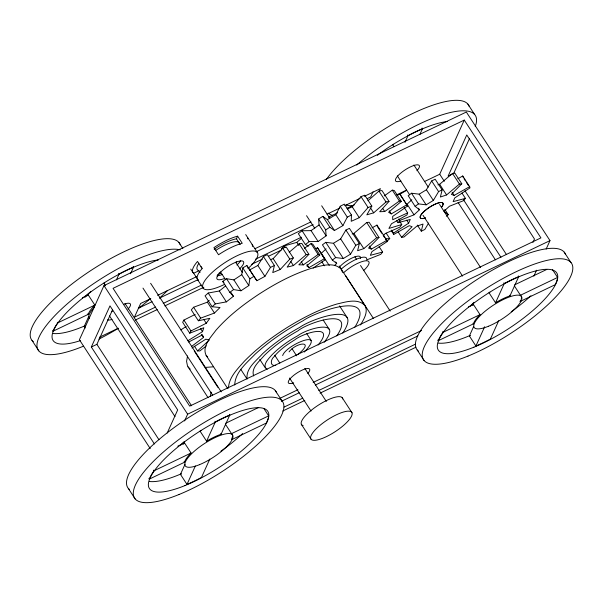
<?xml version="1.0" encoding="UTF-8"?>
<svg xmlns="http://www.w3.org/2000/svg" width="603" height="603" viewBox="0 0 603 603"><rect width="100%" height="100%" fill="white"/><g stroke="black" fill="none" stroke-linecap="round" stroke-linejoin="round"><path stroke-width="0.9" d="M319.062 224.957L311.058 230.632L302.08 230.745L298.334 233.678L305.412 244.554L309.158 241.63L318.135 241.509L326.14 235.841L319.062 224.957L318.61 219.032L322.771 216.364L327.384 219.613L335.818 214.728L340.205 206.271L344.373 204.123L351.451 215L351.24 221.301L359.282 217.683L368.071 207.522L371.84 206.098L364.762 195.214L360.986 196.638L352.205 206.799L347.381 208.977M210.243 396.344L211.163 392.191M241.75 274.682L233.874 279.898L226.509 278.692L222.741 281.435L229.818 292.312L233.595 289.576L240.951 290.782L248.835 285.558L241.75 274.682L242.783 267.92L246.808 265.501L256.878 280.719L264.921 276.37L270.476 267.393L274.395 265.508L267.317 254.632L263.398 256.516L257.835 265.486L249.8 269.843M248.835 285.558L249.861 278.797L242.783 267.92M274.395 265.508L272.76 272.594L280.237 269.496L289.824 259.109L293.299 257.926L286.214 247.049L282.747 248.232L273.159 258.619L270.664 259.652M334.635 265.358L336.685 263.466L332.343 260.051L322.432 244.818L325.763 242.338L333.436 243.28L340.642 238.878L345.896 230.052L349.416 228.349L359.328 243.582L357.602 250.705L363.805 248.617L376.634 237.755L379.008 237.476L369.096 222.243L366.722 222.522L353.893 233.384L352.122 233.979M428.635 223.057L424.821 229.479L421.293 231.183L423.02 224.06L416.824 226.148L403.987 237.009L401.621 237.288L398.153 231.959M396.518 220.434L398.003 222.726L399.872 220.419L414.012 214.819L419.477 209.784L415.135 206.362L408.193 195.704L411.525 193.224L419.198 194.166L426.411 189.764L431.658 180.938L435.185 179.234L442.12 189.892L440.394 197.015L446.597 194.935L459.426 184.066L461.8 183.787L454.858 173.129L452.491 173.408L439.655 184.269L437.884 184.865M187.563 355.928L186.561 361.34L187.51 366.006L208.035 397.641M404.116 207.44L407.651 212.882L407.025 214.902L391.468 223.781L388.92 228.439L401.764 224.535L399.744 221.422M187.85 340.778L202.518 331.635L203.806 327.723L189.741 333.195L182.664 322.311L183.892 320.08L195.168 314.404M282.679 355.589C285.407 345.346 326.615 327.828 305.065 351.293M401.621 237.288L412.083 226.705L409.264 225.68L393.744 234.424L393.435 233.173L408.638 223.17L410.274 219.432L398.003 222.726M85.211 327.994L84.201 326.449L88.762 316.387M546.16 249.069L549.996 240.612L466.338 112.03L103.98 285.603L79.415 339.753L150.245 448.609M116.439 279.867L119.1 274.003A70.672 20.427 -33.1 0 1 133.565 267.069L133.15 266.443M154.406 443.959L91.324 347.004L109.98 305.872L177.681 409.919L167.189 433.06M91.324 347.004L96.887 344.343L112.437 310.063M130.519 273.77L133.565 267.069M214.178 249.273A27.256 7.877 -33.1 0 1 236.429 238.796L237.612 236.172L242.248 243.288A32.449 9.377 -33.1 0 0 218.542 254.752L213.907 247.637A32.449 9.377 -33.1 0 1 237.612 236.172M184.571 420.954L187.639 414.186L549.996 240.612M209.806 459.064L201.447 477.493A70.672 20.427 -33.1 0 1 186.99 484.413L180.448 474.357L185.008 464.302M186.99 484.413L195.357 465.976M200.987 430.572A28.266 8.171 -33.1 0 0 200.053 431.13L206.603 441.185L215.346 421.912A70.672 20.427 -33.1 0 1 229.803 414.977L229.396 414.351M206.603 441.185A28.266 8.171 -33.1 0 1 221.067 434.25L229.803 414.977M373.031 191.799L370.694 196.947L367.31 198.568M379.257 191.181L380.425 188.611L364.333 196.322M404.99 142.308L408.027 135.6A70.672 20.427 -33.1 0 1 422.492 128.673L422.077 128.04M419.831 134.537L422.492 128.673M424.437 181.556L439.708 174.237L464.272 120.087L540.929 237.891L189.704 406.128L113.055 288.324L464.272 120.087M453.682 173.438L469.616 138.298M498.734 320.668L490.375 339.097A70.672 20.427 -33.1 0 1 475.918 346.016L469.375 335.954L473.559 326.736M475.918 346.016L484.661 326.743M489.915 292.169A28.266 8.171 -33.1 0 0 488.988 292.726L495.53 302.789L504.274 283.508A70.672 20.427 -33.1 0 1 518.731 276.581L518.324 275.955M532.916 242.444L534.469 239.014L466.767 134.966L448.112 176.099L452.092 174.199M495.53 302.789A28.266 8.171 -33.1 0 1 509.995 295.847L518.731 276.581M533.881 276.144L536.564 270.219M322.771 216.364L329.856 227.241L334.461 230.497L342.896 225.612L347.283 217.155L351.451 215M189.741 333.195L190.97 330.957L206.271 323.253L209.852 318.324L198.364 320.773L191.287 309.897L193.593 307.251L207.387 302.156L209.241 300.317M371.84 206.098L366.835 214.834L373.694 212.829L386.018 201.96L389.025 201.402L381.948 190.525L378.94 191.076L367.988 200.746M332.343 260.051L335.675 257.571L343.348 258.514L350.554 254.112L355.8 245.285L359.328 243.582M415.135 206.362L418.467 203.882L426.14 204.824L433.346 200.43L438.592 191.596L442.12 189.892M354.881 327.15C378.382 288.747 314.193 312.286 303.188 320.69C285.928 329.894 269.609 340.996 255.137 354.18C246.808 362.863 235.095 372.066 234.703 385.023M360.481 324.949C363.775 319.462 368.591 311.909 364.868 305.472L341.275 269.202C333.361 261.227 320.374 266.157 310.892 268.478C292.304 274.433 274.998 283.787 258.672 294.37C243.099 304.703 228.107 316.266 215.806 330.414C210.899 337.175 201.756 346.333 206.128 355.386L227.678 388.498M289.063 351.881C296.314 342.082 316.078 339.904 297.505 354.79M293.299 257.926L287.171 267.129L293.427 265.561L306.196 254.677L308.909 254.308L301.824 243.424L299.118 243.8L289.184 252.258M342.821 333.037C364.589 299.812 310.349 319.326 299.766 327.361C286.402 334.695 273.739 343.416 262.524 353.765C256.381 360.715 245.496 368.554 247.147 379.023M336.783 335.863C357.232 305.962 307.711 322.62 297.972 330.806C285.799 337.635 274.244 345.73 264.25 355.514C259.833 360.971 250.629 367.988 253.697 375.955M401.764 224.535L399.879 227.12L385.144 233.61L383.304 235.698M324.12 342.346C343.665 317.969 307.108 328.492 297.739 335.743C288.438 340.929 279.596 347.094 272.096 354.692C269.224 358.069 261.272 365.501 267.152 369.33M379.151 246.71L382.626 252.039L380.757 254.345L366.616 259.946M461.943 193.02L465.418 198.357L463.549 200.663L449.408 206.256L443.944 211.291L448.285 214.713L446.288 216.198M318.098 345.014C336.7 322.552 302.706 333.165 294.55 340.009C286.968 344.607 279.604 349.883 273.966 356.795C270.559 359.365 269.714 366.76 275.79 365.32M198.364 320.773L200.671 318.128L214.464 313.032L220.02 307.515L212.128 306.731L205.05 295.854L208.231 293.035L219.304 291L225.628 285.943M389.025 201.402L379.709 211.721L384.722 211.532L399.374 201.01L401.319 201.379L388.603 212.271L391.272 213.914L406.829 204.779L407.522 206.03L392.659 216.424L392.719 219.741L407.651 212.882M308.909 254.308L298.847 264.807L303.309 264.905L318.135 254.496L319.839 254.963L306.731 265.84L309.022 267.589L324.572 258.581L317.495 247.705L315.934 248.602M379.008 237.476L368.546 248.059L371.365 249.084L386.877 240.333L376.965 225.1L372.066 227.866M461.8 183.787L451.338 194.37L454.157 195.395L469.669 186.651L462.735 175.986L457.835 178.752M281.352 248.768L284.315 245.866L296.782 242.391L301.53 238.26M386.779 241.486L389.742 238.592L386.206 233.15M194.498 346.258L197.535 350.916L209.249 340.107L205.834 339.172L192.01 348.006M326.087 248.866L321.309 253.268L329.238 265.456M411.857 199.751L407.07 204.153L414.012 214.819M304.259 352.039L304.673 351.655M212.128 306.731L215.309 303.912L226.381 301.877L233.406 296.261L230.881 292.372M206.377 345.866L199.766 350.969L197.535 350.916M191.573 346.424L203.543 337.424L202.427 334.891L188.656 342.044M384.232 195.922L392.297 190.133L394.241 190.503L401.319 201.379M304.387 248.3L311.05 243.62L312.761 244.087L319.839 254.963M313.138 268.071L325.13 259.848L324.572 258.581M386.877 240.333L387.194 241.584L371.983 251.587L370.348 255.333L382.626 252.039M326.14 235.841L325.688 229.916L329.856 227.241M180.772 329.894L186.176 326.532M249.861 278.797L253.886 276.378L256.878 280.719M397.415 195.266L399.751 193.895L406.829 204.779M82.4 297.874L88.302 295.04L94.852 305.103A28.266 8.171 -33.1 0 0 88.272 314.336L53.049 331.213L52.642 330.58M53.049 331.213A70.672 20.427 -33.1 0 1 57.722 322.884L94.852 305.103M193.684 273.242A32.449 9.377 -33.1 0 1 197.513 261.453L202.148 268.569A32.449 9.377 -33.1 0 0 198.312 280.357L193.684 273.242L198.877 270.755A27.256 7.877 -33.1 0 1 198.892 263.24M150.818 298.598L140.65 303.467L134.424 317.193L155.604 307.048M157.594 295.349L196.57 276.679M255.031 248.677L310.952 221.889M327.052 214.178L339.76 208.095M344.841 205.661L360.097 198.349M138.539 308.148L152.099 301.658M159.727 298.003L197.852 279.739M256.313 251.737L313.078 224.542M328.334 217.238L337.65 212.776M346.974 208.314L354.594 204.658M163.232 303.392L201.357 285.129M255.582 259.154L301.334 237.235M99.518 337.19L118.18 328.251M135.147 320.125L157.21 309.558M164.845 305.902L203.867 287.209M251.376 264.453L262.403 259.169M268.343 256.328L281.066 250.23M396.442 194.965L406.626 190.088M177.795 446.19L184.548 442.956L191.091 453.011A28.266 8.171 -33.1 0 0 184.51 462.252L149.295 479.121L148.881 478.496M225.831 423.178L258.74 407.417M468.41 306.98L473.476 304.553L480.018 314.615A28.266 8.171 -33.1 0 0 473.445 323.849L438.223 340.725L437.808 340.092M514.758 284.782L546.831 269.42M280.116 398.244L297.905 389.726M313.161 382.415L421.61 330.467M281.397 401.304L299.194 392.779M315.286 385.068L417.811 335.961M284.058 407.1L302.698 398.168M318.799 390.458L415.384 344.192M149.295 479.121A70.672 20.427 -33.1 0 1 153.969 470.8L191.091 453.011M231.371 439.421A28.266 8.171 -33.1 0 0 231.537 433.64L268.659 415.859L264.129 408.894M438.223 340.725A70.672 20.427 -33.1 0 1 442.896 332.396L480.018 314.615M521.316 298.56A28.266 8.171 -33.1 0 0 520.464 295.244L557.594 277.455L552.559 269.722M282.732 411.012L304.794 400.445M320.072 393.133L415.964 347.2M231.899 439.557L266.277 423.08A70.672 20.427 -33.1 0 0 268.659 415.859M465.418 198.357L453.139 201.643L454.775 197.905L469.986 187.902L469.669 186.651M213.206 366.828L205.254 367.423M385.423 238.848L389.742 238.592M305.412 244.554L308.404 246.16M190.216 369.126L188.023 366.895M207.673 356.908L206.128 355.386M222.741 281.435L223.939 282.747M229.818 292.312L233.406 296.261M364.868 305.472C357.647 297.897 345.504 302.073 336.625 304.1C319.417 309.233 303.347 317.562 288.091 326.924C272.345 336.768 257.315 347.954 244.321 361.272C237.582 368.93 228.929 377.214 228.477 388.03M341.275 269.202L342.512 272.383M467.883 104.131L474.689 114.593M564.189 252.137L571.003 262.606M464.039 178.759L465.524 181.051M466.511 182.573L468.493 185.618M464.966 190.774L506.505 254.624M452.491 173.408L459.426 184.066M463.496 199.751L500.942 257.293M514.329 285.814L520.464 295.244M452.175 192.349L454.157 195.395M439.708 174.237L444.313 181.307M458.107 202.51L495.41 259.84M407.62 134.974L408.027 135.6M439.655 184.269L446.597 194.935M503.867 282.882L504.274 283.508M509.58 295.221L509.995 295.847M431.658 180.938L438.592 191.596M444.818 209.384L448.285 214.713M413.884 165.018L428.266 187.118M439.564 204.477L480.644 267.611M426.411 189.764L433.346 200.43M393.97 146.702L392.741 144.818A28.266 8.171 -33.1 0 1 393.669 144.26M419.198 194.166L426.14 204.824M411.525 193.224L418.467 203.882M397.339 175.842L409.663 194.784M418.482 208.261L419.477 209.784M423.012 215.301L462.554 276.068M407.522 206.03L399.751 193.895M417.336 225.092L421.293 231.183M392.297 190.133L399.374 201.01M406.656 220.125L408.638 223.17M473.031 323.223L473.445 323.849M398.877 218.897L399.872 220.419M378.94 191.076L386.018 201.96M389.252 210.801L391.272 213.914M382.694 208.427L384.722 211.532M391.453 230.127L393.435 233.173M391.264 230.617L393.744 234.424M370.664 208.171L373.694 212.829M360.986 196.638L368.071 207.522M377.772 227.112L381.737 233.21M383.229 235.494L384.714 237.778M385.701 239.301L387.194 241.584M442.481 331.771L442.896 332.396M366.722 222.522L376.634 237.755M352.205 206.799L359.282 217.683M369.383 246.032L371.365 249.084M340.205 206.271L347.283 217.155M353.893 233.384L363.805 248.617M335.818 214.728L342.896 225.612M345.896 230.052L355.8 245.285M417.238 350.011L424.045 360.473M321.678 205.789L329.856 218.361M354.911 256.855L356.441 259.215M360.534 265.501L390.186 311.073M340.642 238.878L350.554 254.112M327.384 219.613L334.461 230.497M318.61 219.032L325.688 229.916M333.436 243.28L343.348 258.514M325.763 242.338L335.675 257.571M306.55 215.686L314.728 228.258M339.27 265.968L341.313 269.111M345.406 275.398L373.521 318.61M335.69 261.943L336.685 263.466M311.058 230.632L318.135 241.509M325.13 259.848L317.495 247.705M311.05 243.62L318.135 254.496M302.08 230.745L309.158 241.63M321.912 261.906L324.437 265.795M339.557 305.917L347.253 317.743M299.118 243.8L306.196 254.677M296.782 242.391L298.802 245.496M307.002 264.483L309.022 267.589M301.289 261.792L303.309 264.905M284.315 245.866L285.325 247.418M282.747 248.232L289.824 259.109M290.895 261.672L293.427 265.561M323.155 319.989L329.313 329.449M273.159 258.619L280.237 269.496M263.398 256.516L270.476 267.393M245.7 234.575L257.443 252.619M306.678 333.519L311.299 340.62M257.835 265.486L264.921 276.37M342.157 397.641L351.986 412.731A24.406 7.055 -33.1 0 1 323.532 437.921A24.406 7.055 -33.1 0 1 318.588 426.577A24.406 7.055 -33.1 0 1 351.986 412.731M236.429 238.796L240.19 244.577M246.808 265.501L253.886 276.378M235.75 262.245L242.406 272.466M292.033 348.738L296.638 355.815M304.824 368.395L326.313 401.417M233.874 279.898L240.951 290.782M226.509 278.692L233.595 289.576M220.479 271.885L225.597 279.747M274.712 355.227L279.83 363.096M289.553 378.036L311.035 411.058M219.304 291L226.381 301.877M259.757 359.365L265.403 368.034M301.312 424.248L311.14 439.346M198.877 270.755L200.038 272.533M178.955 242.527L182.845 248.504M275.262 390.54L282.076 401.003M208.231 293.035L215.309 303.912M197.565 279.596L203.075 288.061M207.387 302.156L214.464 313.032M240.74 369.292L246.891 378.752M203.746 319.371L206.271 323.253M193.593 307.251L200.671 318.128M200.498 328.522L202.518 331.635M201.523 334.311L203.543 337.424M183.892 320.08L190.97 330.957M150.614 283.289L221.248 391.844M194.279 351.044L217.879 387.314M142.971 288.106L212.588 395.086M225.401 424.21L231.537 433.64M118.693 273.37L119.1 274.003M214.932 421.278L215.346 421.912M220.653 433.617L221.067 434.25M125.032 303.535L191.558 405.766M105.45 285.732L103.814 283.214A28.266 8.171 -33.1 0 1 104.741 282.656M103.98 285.603L187.639 414.186M109.505 315.927L175.006 416.59M87.865 313.711L88.272 314.336M184.103 461.619L184.51 462.252M96.887 344.343L158.951 439.715M57.315 322.258L57.722 322.884M153.554 470.167L153.969 470.8M32.004 340.394L38.811 350.863M128.311 488.407L135.117 498.869M190.744 269.111L192.937 272.481M462.735 175.986L463.044 177.237M376.965 225.1L377.282 226.351M202.224 268.184A22.597 6.535 -33.1 0 1 201.138 266.564M215.851 250.343A22.597 6.535 -33.1 0 1 239.489 243.122M236.768 261.808A22.597 6.535 -33.1 0 1 235.683 262.735M220.547 272.496A22.597 6.535 -33.1 0 1 218.881 273.257M33.278 341.599A88.34 25.53 -33.1 0 1 90.118 271.003A88.34 25.53 -33.1 0 1 180.267 244.773M167.619 290.375A88.34 25.53 -33.1 0 1 159.516 298.048M118.294 328.311A88.34 25.53 -33.1 0 1 98.907 339.09M83.395 346.212A88.34 25.53 -33.1 0 1 57.654 312.776A88.34 25.53 -33.1 0 1 180.282 249.876M84.812 325.861A70.672 20.427 -33.1 0 1 53.087 333.474M149.921 298.96A70.672 20.427 -33.1 0 1 138.426 308.45M80.305 340.642A70.672 20.427 -33.1 0 1 66.775 312.437A70.672 20.427 -33.1 0 1 158.385 259.946M85.076 326.072A70.672 20.427 -33.1 0 1 84.201 326.449M85.151 297.143A28.266 8.171 -33.1 0 1 90.759 291.581M89.342 318.459A28.266 8.171 -33.1 0 1 94.226 307.447M87.654 295.696A28.266 8.171 -33.1 0 1 88.302 295.04M129.585 489.606A88.34 25.53 -33.1 0 1 186.425 419.01A88.34 25.53 -33.1 0 1 276.573 392.787M242.647 433.542A70.672 20.427 -33.1 0 1 220.917 451.165M181.119 473.875A70.672 20.427 -33.1 0 1 149.393 481.488M181.322 473.981A70.672 20.427 -33.1 0 1 180.448 474.357M181.217 444.78A28.266 8.171 -33.1 0 1 184.096 441.72M183.274 444.253A28.266 8.171 -33.1 0 1 184.548 442.956M418.512 351.21A88.34 25.53 -33.1 0 1 475.352 280.614A88.34 25.53 -33.1 0 1 565.501 254.383M530.904 295.772A70.672 20.427 -33.1 0 1 511.246 311.766M470.046 335.472A70.672 20.427 -33.1 0 1 438.321 343.092M557.594 277.455A70.672 20.427 -33.1 0 1 555.212 284.684L519.99 301.553A28.266 8.171 -33.1 0 0 520.819 299.985M470.25 335.585A70.672 20.427 -33.1 0 1 469.375 335.954M470.581 305.872A28.266 8.171 -33.1 0 1 474.071 302.322M472.827 305.208A28.266 8.171 -33.1 0 1 473.476 304.553M326.359 179.4A88.34 25.53 -33.1 0 1 406.512 116.545A88.34 25.53 -33.1 0 1 469.194 106.377M356.675 165.034A88.34 25.53 -33.1 0 1 441.464 115.037A88.34 25.53 -33.1 0 1 475.217 126.524M406.445 190.375A88.34 25.53 -33.1 0 1 399.457 194.468M332.464 215.369A88.34 25.53 -33.1 0 1 328.334 213.093M353.418 205.646A70.672 20.427 -33.1 0 1 346.212 204.997M377.244 155.355A70.672 20.427 -33.1 0 1 447.313 121.55M293.676 382.83A12.655 3.656 -33.1 0 1 289.824 379.083A12.655 3.656 -33.1 0 1 304.967 369.028A12.655 3.656 -33.1 0 1 307.824 373.438M124.022 304.214A14.125 4.085 -33.1 0 1 128.002 309.128M112.03 319.409A14.125 4.085 -33.1 0 1 107.417 319.899M111.645 311.668A14.125 4.085 -33.1 0 1 112.701 310.801M400.957 181.013A14.125 4.085 -33.1 0 1 397.498 176.264A14.125 4.085 -33.1 0 1 414.555 165.282A14.125 4.085 -33.1 0 1 416.929 170.732M425.484 217.992A13.56 3.92 -33.1 0 1 421.964 213.681A13.56 3.92 -33.1 0 1 437.929 203.083A13.56 3.92 -33.1 0 1 441.411 207.334A13.56 3.92 -33.1 0 0 437.929 203.083A13.56 3.92 -33.1 0 0 421.919 213.613A13.56 3.92 -33.1 0 0 425.447 217.932M224.218 284.548A32.449 9.377 -33.1 0 1 205.201 280.101A32.449 9.377 -33.1 0 1 247.162 251.896A32.449 9.377 -33.1 0 1 247.984 268.576M240.499 260.82A15.821 4.575 -33.1 0 1 236.949 265.041M222.198 274.516A15.821 4.575 -33.1 0 1 216.99 275.873M224.731 278.405A15.821 4.575 -33.1 0 1 218.791 274.116A15.821 4.575 -33.1 0 1 238.811 261.257A15.821 4.575 -33.1 0 1 239.481 268.93M247.547 237.492A32.449 9.377 -33.1 0 1 247.803 238.833M252.175 244.607A32.449 9.377 -33.1 0 1 252.401 246.469M220.547 273.393A27.256 7.877 -33.1 0 1 217.374 274.9M303.121 425.612A24.406 7.055 -33.1 0 1 316.959 406.068A24.406 7.055 -33.1 0 1 342.723 398.93M341.298 269.066A18.075 5.223 -33.1 0 1 357.835 258.642A18.075 5.223 -33.1 0 1 366.752 259.109M343.665 272.692A18.075 5.223 -33.1 0 1 365.403 260.835A18.075 5.223 -33.1 0 1 363.73 270.438M339.172 267.363A13.56 3.92 -33.1 0 1 353.26 257.458A13.56 3.92 -33.1 0 1 360.247 258.619M179.076 494.483A88.34 25.53 -33.1 0 0 283.387 403.249A88.34 25.53 -33.1 0 0 163.33 452.077A88.34 25.53 -33.1 0 0 179.076 494.483M184.978 485.573A70.672 20.427 -33.1 0 0 268.425 412.588A70.672 20.427 -33.1 0 0 172.383 451.647A70.672 20.427 -33.1 0 0 184.978 485.573M199.465 464.679A28.266 8.171 -33.1 0 0 232.848 435.487A28.266 8.171 -33.1 0 0 194.43 451.112A28.266 8.171 -33.1 0 0 199.465 464.679M468.003 356.087A88.34 25.53 -33.1 0 0 572.315 264.853A88.34 25.53 -33.1 0 0 452.258 313.681A88.34 25.53 -33.1 0 0 468.003 356.087M473.905 347.177A70.672 20.427 -33.1 0 0 557.353 274.184A70.672 20.427 -33.1 0 0 461.31 313.251A70.672 20.427 -33.1 0 0 473.905 347.177M488.392 326.283A28.266 8.171 -33.1 0 0 521.776 297.091A28.266 8.171 -33.1 0 0 483.357 312.716A28.266 8.171 -33.1 0 0 488.392 326.283"/></g></svg>
